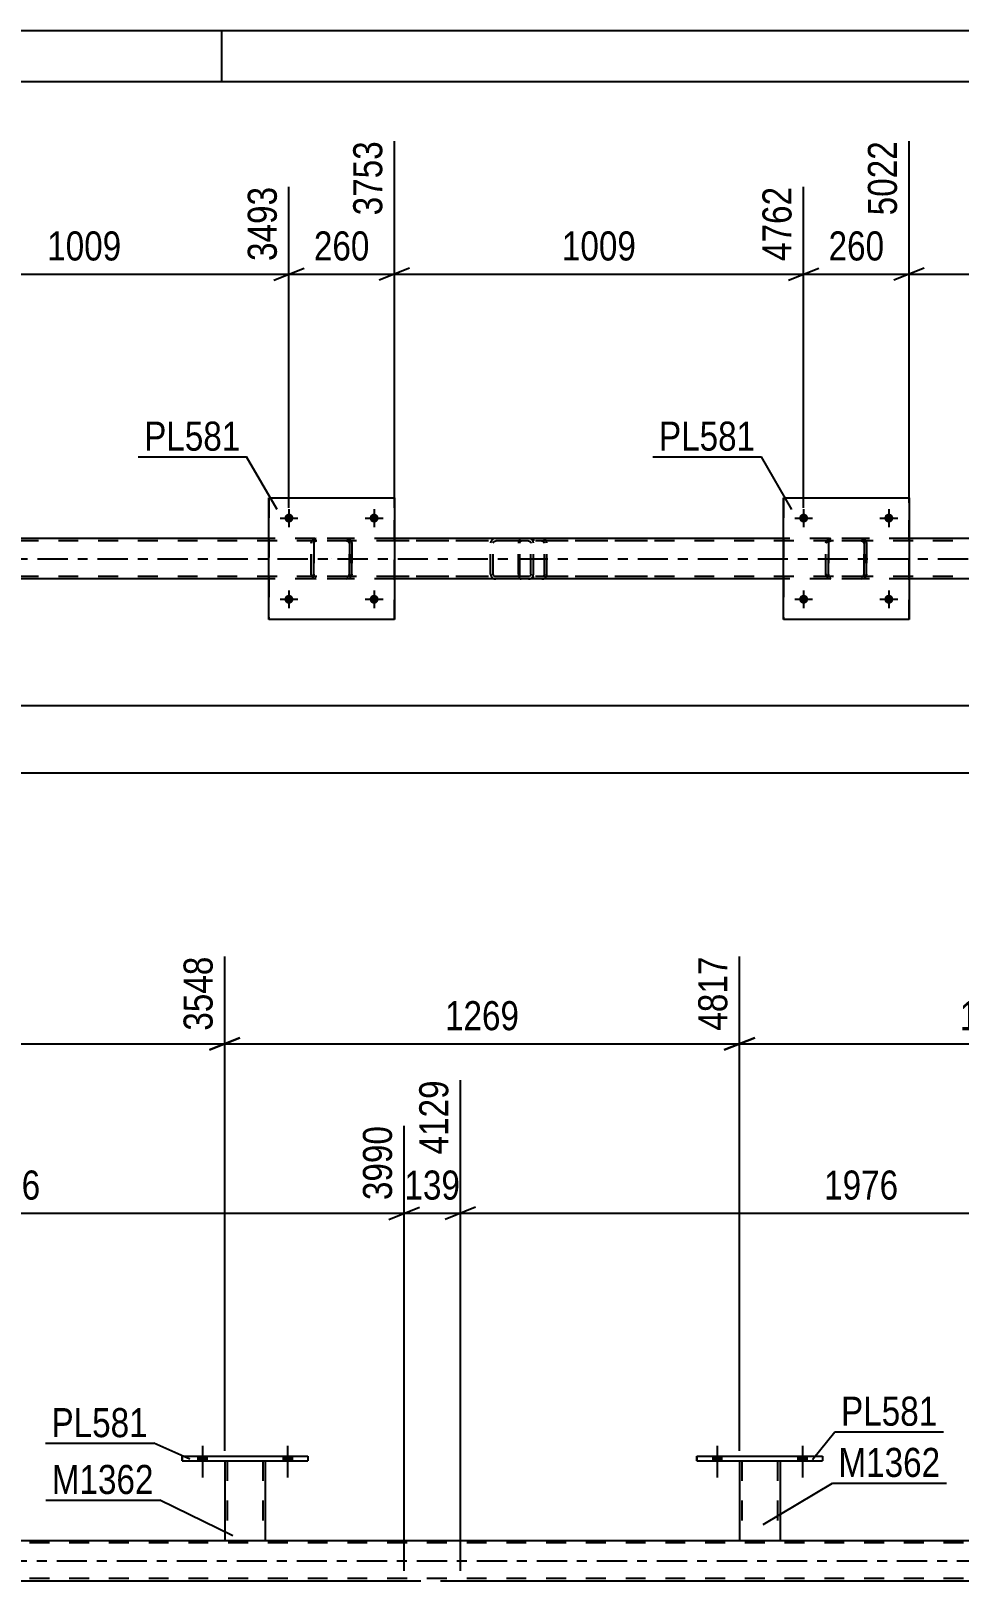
# Model space of a CAD drawing. Header units: millimetres. Extents: x 0 to 841, y 0 to 594.
# Drawn here: x 192.2 to 283.7, y 441.2 to 594 of the extents above; entities that cross this region are included whole.
import ezdxf

# ---------------------------------------------------------------- set-up
doc = ezdxf.new("R2010")
doc.units = ezdxf.units.MM
doc.linetypes.add('DXK_LINE_DOT2', pattern=[3.9198, 1.9599, -1.9599])
doc.linetypes.add('DXK_LINE_DOT3', pattern=[5.9187, 2.979, -0.9799, 0.9799, -0.9799])
doc.styles.add('Arial Narrow', font='ARIALN.TTF', dxfattribs={"height": 0.2})

# ---------------------------------------------------------------- blocks, each defined once
blk = doc.blocks.new('Unknown-122573297-1135')
at = {"color": 5, "linetype": 'Continuous'}
for p, q in [((841, 594), (0, 594)), ((211, 589), (211, 594)), ((836, 589), (5, 589))]:
    blk.add_line(p, q, dxfattribs=at)
blk = doc.blocks.new('Part-122573297-2924 - 2809')
at = {"color": 7, "linetype": 'DXK_LINE_DOT2'}
for p, q in [((220.11, 543.94), (220.3, 543.98)), ((220.3, 543.98), (220.11, 543.94)), ((223.34, 543.98), (220.3, 543.98)), ((223.34, 543.98), (223.52, 543.94)), ((223.52, 543.94), (223.34, 543.98)), ((219.82, 543.5), (219.85, 543.68)), ((219.85, 543.68), (219.82, 543.5)), ((219.82, 540.46), (219.82, 543.5)), ((219.82, 543.5), (219.82, 543.5)), ((219.82, 540.46), (219.82, 543.5)), ((220.06, 543.5), (220.08, 543.59)), ((220.07, 543.59), (220.06, 543.5)), ((220.06, 540.46), (220.06, 543.5)), ((220.06, 543.5), (220.06, 543.5)), ((220.06, 543.5), (220.06, 540.46)), ((220.13, 543.67), (220.07, 543.59)), ((220.08, 543.59), (220.13, 543.67)), ((220.11, 543.94), (220.11, 543.94)), ((220.13, 543.67), (220.21, 543.72)), ((220.2, 543.72), (220.13, 543.67)), ((220.3, 543.74), (220.2, 543.72)), ((220.21, 543.72), (220.3, 543.74)), ((223.34, 543.74), (220.3, 543.74)), ((223.34, 543.74), (223.43, 543.72)), ((223.43, 543.72), (223.34, 543.74)), ((223.43, 543.72), (223.43, 543.72)), ((223.43, 543.72), (223.51, 543.67)), ((223.51, 543.67), (223.43, 543.72)), ((223.51, 543.67), (223.56, 543.59)), ((223.56, 543.59), (223.51, 543.67)), ((223.56, 543.59), (223.58, 543.5)), ((223.58, 543.5), (223.56, 543.59)), ((223.58, 540.46), (223.58, 543.5)), ((223.58, 543.5), (223.58, 543.5)), ((223.58, 543.5), (223.58, 540.46)), ((223.78, 543.68), (223.82, 543.5)), ((223.82, 543.5), (223.78, 543.68)), ((223.82, 540.46), (223.82, 543.5)), ((223.82, 543.5), (223.82, 543.5)), ((223.82, 543.5), (223.82, 540.46)), ((219.82, 540.46), (219.82, 540.46)), ((219.85, 540.28), (219.82, 540.46)), ((219.82, 540.46), (219.85, 540.28)), ((220.06, 540.46), (220.06, 540.46)), ((220.08, 540.37), (220.06, 540.46)), ((220.06, 540.46), (220.07, 540.37)), ((220.07, 540.37), (220.13, 540.29)), ((220.13, 540.29), (220.08, 540.37)), ((220.11, 540.02), (220.11, 540.02)), ((220.3, 539.98), (220.11, 540.02)), ((220.11, 540.02), (220.3, 539.98)), ((220.21, 540.24), (220.13, 540.29)), ((220.13, 540.29), (220.2, 540.24)), ((220.2, 540.24), (220.3, 540.22)), ((220.3, 540.22), (220.21, 540.24)), ((223.34, 540.22), (220.3, 540.22)), ((223.34, 539.98), (220.3, 539.98)), ((223.43, 540.24), (223.34, 540.22)), ((223.34, 540.22), (223.43, 540.24)), ((223.52, 540.02), (223.34, 539.98)), ((223.34, 539.98), (223.52, 540.02)), ((223.51, 540.29), (223.43, 540.24)), ((223.43, 540.24), (223.51, 540.29)), ((223.43, 540.24), (223.43, 540.24)), ((223.56, 540.37), (223.51, 540.29)), ((223.51, 540.29), (223.56, 540.37)), ((223.58, 540.46), (223.56, 540.37)), ((223.56, 540.37), (223.58, 540.46)), ((223.58, 540.46), (223.58, 540.46)), ((223.82, 540.46), (223.78, 540.28)), ((223.78, 540.28), (223.82, 540.46)), ((223.82, 540.46), (223.82, 540.46))]:
    blk.add_line(p, q, dxfattribs=at)
at = {"color": 7, "linetype": 'DXK_LINE_DOT3'}
blk.add_line((221.82, 541.98), (221.81, 541.98), dxfattribs=at)
at = {"color": 7, "linetype": 'DXK_LINE_DOT2'}
for centre, start, end in [((220.3, 543.5), 112.5, 157.5), ((220.3, 543.5), 112.5, 157.5), ((223.34, 543.5), 22.5, 67.5), ((223.34, 543.5), 22.5, 67.5), ((220.3, 540.46), 202.5, 247.5), ((220.3, 540.46), 202.5, 247.5), ((223.34, 540.46), 292.5, 337.5), ((223.34, 540.46), 292.5, 337.5)]:
    blk.add_arc(centre, 0.48, start, end, dxfattribs=at)
blk = doc.blocks.new('Part-122573297-2923 - 2809')
at = {"color": 2, "linetype": 'Continuous'}
for p, q in [((215.62, 535.98), (215.62, 547.98)), ((215.62, 547.98), (215.62, 547.98)), ((215.62, 547.98), (228.02, 547.98)), ((228.02, 547.98), (228.02, 535.98)), ((215.62, 535.98), (215.62, 535.98)), ((228.02, 535.98), (215.62, 535.98))]:
    blk.add_line(p, q, dxfattribs=at)
at = {"color": 7, "linetype": 'DXK_LINE_DOT2'}
for p, q in [((215.62, 547.98), (215.62, 535.98)), ((215.62, 547.98), (215.62, 547.98)), ((228.02, 535.98), (228.02, 547.98)), ((215.62, 535.98), (215.62, 535.98))]:
    blk.add_line(p, q, dxfattribs=at)
blk = doc.blocks.new('Part-122573297-2859 - 2809')
at = {"color": 2, "linetype": 'Continuous'}
for p, q in [((215.62, 543.98), (177.25, 543.98)), ((266.38, 543.98), (228.02, 543.98)), ((317.14, 543.98), (278.78, 543.98)), ((215.62, 539.98), (177.25, 539.98)), ((266.38, 539.98), (228.02, 539.98)), ((317.14, 539.98), (278.78, 539.98))]:
    blk.add_line(p, q, dxfattribs=at)
at = {"color": 7, "linetype": 'DXK_LINE_DOT2'}
for p, q in [((228.02, 543.98), (215.62, 543.98)), ((278.78, 543.98), (266.38, 543.98)), ((757.38, 543.74), (104.05, 543.74)), ((757.38, 540.22), (104.05, 540.22)), ((228.02, 539.98), (215.62, 539.98)), ((278.78, 539.98), (266.38, 539.98))]:
    blk.add_line(p, q, dxfattribs=at)
at = {"color": 7, "linetype": 'DXK_LINE_DOT3'}
blk.add_line((104.05, 541.98), (757.38, 541.98), dxfattribs=at)
blk = doc.blocks.new('Bolt-122573297-2885 - 2809')
at = {"linetype": 'Continuous'}
for points in [[(217.18, 545.98), (217.19, 546.07), (217.22, 546.16), (217.26, 546.24), (217.32, 546.31), (217.4, 546.36), (217.48, 546.4), (217.57, 546.42), (217.66, 546.42), (217.75, 546.4), (217.84, 546.36), (217.91, 546.31), (217.97, 546.24), (218.02, 546.16), (218.05, 546.07), (218.06, 545.98), (218.05, 545.89), (218.02, 545.8), (217.97, 545.72), (217.91, 545.65), (217.84, 545.6), (217.75, 545.56), (217.66, 545.54), (217.57, 545.54), (217.48, 545.56), (217.4, 545.6), (217.32, 545.65), (217.26, 545.72), (217.22, 545.8), (217.19, 545.89)], [(225.58, 545.98), (225.59, 546.07), (225.62, 546.16), (225.66, 546.24), (225.72, 546.31), (225.8, 546.36), (225.88, 546.4), (225.97, 546.42), (226.06, 546.42), (226.15, 546.4), (226.24, 546.36), (226.31, 546.31), (226.37, 546.24), (226.42, 546.16), (226.45, 546.07), (226.46, 545.98), (226.45, 545.89), (226.42, 545.8), (226.37, 545.72), (226.31, 545.65), (226.24, 545.6), (226.15, 545.56), (226.06, 545.54), (225.97, 545.54), (225.88, 545.56), (225.8, 545.6), (225.72, 545.65), (225.66, 545.72), (225.62, 545.8), (225.59, 545.89)]]:
    blk.add_hatch(color=1, dxfattribs=at).paths.add_polyline_path(points)
at = {"color": 1, "linetype": 'Continuous'}
for p, q in [((216.74, 545.98), (218.5, 545.98)), ((217.62, 546.86), (217.62, 545.1)), ((225.14, 545.98), (226.9, 545.98)), ((226.02, 546.86), (226.02, 545.1))]:
    blk.add_line(p, q, dxfattribs=at)
blk = doc.blocks.new('Bolt-122573297-2886 - 2809')
at = {"linetype": 'Continuous'}
for points in [[(217.18, 537.98), (217.19, 538.07), (217.22, 538.16), (217.26, 538.24), (217.32, 538.31), (217.4, 538.36), (217.48, 538.4), (217.57, 538.42), (217.66, 538.42), (217.75, 538.4), (217.84, 538.36), (217.91, 538.31), (217.97, 538.24), (218.02, 538.16), (218.05, 538.07), (218.06, 537.98), (218.05, 537.89), (218.02, 537.8), (217.97, 537.72), (217.91, 537.65), (217.84, 537.6), (217.75, 537.56), (217.66, 537.54), (217.57, 537.54), (217.48, 537.56), (217.4, 537.6), (217.32, 537.65), (217.26, 537.72), (217.22, 537.8), (217.19, 537.89)], [(225.58, 537.98), (225.59, 538.07), (225.62, 538.16), (225.66, 538.24), (225.72, 538.31), (225.8, 538.36), (225.88, 538.4), (225.97, 538.42), (226.06, 538.42), (226.15, 538.4), (226.24, 538.36), (226.31, 538.31), (226.37, 538.24), (226.42, 538.16), (226.45, 538.07), (226.46, 537.98), (226.45, 537.89), (226.42, 537.8), (226.37, 537.72), (226.31, 537.65), (226.24, 537.6), (226.15, 537.56), (226.06, 537.54), (225.97, 537.54), (225.88, 537.56), (225.8, 537.6), (225.72, 537.65), (225.66, 537.72), (225.62, 537.8), (225.59, 537.89)]]:
    blk.add_hatch(color=1, dxfattribs=at).paths.add_polyline_path(points)
at = {"color": 1, "linetype": 'Continuous'}
for p, q in [((216.74, 537.98), (218.5, 537.98)), ((217.62, 538.86), (217.62, 537.1)), ((225.14, 537.98), (226.9, 537.98)), ((226.02, 538.86), (226.02, 537.1))]:
    blk.add_line(p, q, dxfattribs=at)
blk = doc.blocks.new('Bolt-122573297-2887 - 2809')
at = {"linetype": 'Continuous'}
for points in [[(267.94, 545.98), (267.95, 546.07), (267.98, 546.16), (268.02, 546.24), (268.09, 546.31), (268.16, 546.36), (268.24, 546.4), (268.33, 546.42), (268.43, 546.42), (268.52, 546.4), (268.6, 546.36), (268.68, 546.31), (268.74, 546.24), (268.78, 546.16), (268.81, 546.07), (268.82, 545.98), (268.81, 545.89), (268.78, 545.8), (268.74, 545.72), (268.68, 545.65), (268.6, 545.6), (268.52, 545.56), (268.43, 545.54), (268.33, 545.54), (268.24, 545.56), (268.16, 545.6), (268.09, 545.65), (268.02, 545.72), (267.98, 545.8), (267.95, 545.89)], [(276.34, 545.98), (276.35, 546.07), (276.38, 546.16), (276.42, 546.24), (276.49, 546.31), (276.56, 546.36), (276.64, 546.4), (276.73, 546.42), (276.83, 546.42), (276.92, 546.4), (277, 546.36), (277.08, 546.31), (277.14, 546.24), (277.18, 546.16), (277.21, 546.07), (277.22, 545.98), (277.21, 545.89), (277.18, 545.8), (277.14, 545.72), (277.08, 545.65), (277, 545.6), (276.92, 545.56), (276.83, 545.54), (276.73, 545.54), (276.64, 545.56), (276.56, 545.6), (276.49, 545.65), (276.42, 545.72), (276.38, 545.8), (276.35, 545.89)]]:
    blk.add_hatch(color=1, dxfattribs=at).paths.add_polyline_path(points)
at = {"color": 1, "linetype": 'Continuous'}
for p, q in [((267.5, 545.98), (269.26, 545.98)), ((268.38, 546.86), (268.38, 545.1)), ((275.9, 545.98), (277.66, 545.98)), ((276.78, 546.86), (276.78, 545.1))]:
    blk.add_line(p, q, dxfattribs=at)
blk = doc.blocks.new('Bolt-122573297-2888 - 2809')
at = {"linetype": 'Continuous'}
for points in [[(267.94, 537.98), (267.95, 538.07), (267.98, 538.16), (268.02, 538.24), (268.09, 538.31), (268.16, 538.36), (268.24, 538.4), (268.33, 538.42), (268.43, 538.42), (268.52, 538.4), (268.6, 538.36), (268.68, 538.31), (268.74, 538.24), (268.78, 538.16), (268.81, 538.07), (268.82, 537.98), (268.81, 537.89), (268.78, 537.8), (268.74, 537.72), (268.68, 537.65), (268.6, 537.6), (268.52, 537.56), (268.43, 537.54), (268.33, 537.54), (268.24, 537.56), (268.16, 537.6), (268.09, 537.65), (268.02, 537.72), (267.98, 537.8), (267.95, 537.89)], [(276.34, 537.98), (276.35, 538.07), (276.38, 538.16), (276.42, 538.24), (276.49, 538.31), (276.56, 538.36), (276.64, 538.4), (276.73, 538.42), (276.83, 538.42), (276.92, 538.4), (277, 538.36), (277.08, 538.31), (277.14, 538.24), (277.18, 538.16), (277.21, 538.07), (277.22, 537.98), (277.21, 537.89), (277.18, 537.8), (277.14, 537.72), (277.08, 537.65), (277, 537.6), (276.92, 537.56), (276.83, 537.54), (276.73, 537.54), (276.64, 537.56), (276.56, 537.6), (276.49, 537.65), (276.42, 537.72), (276.38, 537.8), (276.35, 537.89)]]:
    blk.add_hatch(color=1, dxfattribs=at).paths.add_polyline_path(points)
at = {"color": 1, "linetype": 'Continuous'}
for p, q in [((267.5, 537.98), (269.26, 537.98)), ((268.38, 538.86), (268.38, 537.1)), ((275.9, 537.98), (277.66, 537.98)), ((276.78, 538.86), (276.78, 537.1))]:
    blk.add_line(p, q, dxfattribs=at)
blk = doc.blocks.new('Part-122573297-2929 - 2809')
at = {"color": 2, "linetype": 'Continuous'}
for p, q in [((266.38, 535.98), (266.38, 547.98)), ((266.38, 547.98), (266.38, 547.98)), ((266.38, 547.98), (278.78, 547.98)), ((278.78, 547.98), (278.78, 535.98)), ((266.38, 535.98), (266.38, 535.98)), ((278.78, 535.98), (266.38, 535.98))]:
    blk.add_line(p, q, dxfattribs=at)
at = {"color": 7, "linetype": 'DXK_LINE_DOT2'}
for p, q in [((266.38, 547.98), (266.38, 535.98)), ((266.38, 547.98), (266.38, 547.98)), ((278.78, 535.98), (278.78, 547.98)), ((266.38, 535.98), (266.38, 535.98))]:
    blk.add_line(p, q, dxfattribs=at)
blk = doc.blocks.new('Part-122573297-2930 - 2809')
at = {"color": 7, "linetype": 'DXK_LINE_DOT2'}
for p, q in [((270.88, 543.94), (271.06, 543.98)), ((271.06, 543.98), (270.88, 543.94)), ((274.1, 543.98), (271.06, 543.98)), ((274.1, 543.98), (274.28, 543.94)), ((274.28, 543.94), (274.1, 543.98)), ((270.58, 543.5), (270.62, 543.68)), ((270.62, 543.68), (270.58, 543.5)), ((270.58, 540.46), (270.58, 543.5)), ((270.58, 543.5), (270.58, 543.5)), ((270.58, 540.46), (270.58, 543.5)), ((270.82, 543.5), (270.84, 543.59)), ((270.84, 543.59), (270.82, 543.5)), ((270.82, 540.46), (270.82, 543.5)), ((270.82, 543.5), (270.82, 543.5)), ((270.82, 543.5), (270.82, 540.46)), ((270.84, 543.59), (270.89, 543.67)), ((270.89, 543.67), (270.84, 543.59)), ((270.88, 543.94), (270.88, 543.94)), ((270.89, 543.67), (270.97, 543.72)), ((270.97, 543.72), (270.89, 543.67)), ((270.97, 543.72), (271.06, 543.74)), ((271.06, 543.74), (270.97, 543.72)), ((274.1, 543.74), (271.06, 543.74)), ((274.1, 543.74), (274.19, 543.72)), ((274.19, 543.72), (274.1, 543.74)), ((274.19, 543.72), (274.19, 543.72)), ((274.19, 543.72), (274.27, 543.67)), ((274.27, 543.67), (274.19, 543.72)), ((274.27, 543.67), (274.32, 543.59)), ((274.32, 543.59), (274.27, 543.67)), ((274.32, 543.59), (274.34, 543.5)), ((274.34, 543.5), (274.32, 543.59)), ((274.34, 540.46), (274.34, 543.5)), ((274.34, 543.5), (274.34, 543.5)), ((274.34, 543.5), (274.34, 540.46)), ((274.54, 543.68), (274.58, 543.5)), ((274.58, 543.5), (274.54, 543.68)), ((274.58, 540.46), (274.58, 543.5)), ((274.58, 543.5), (274.58, 543.5)), ((274.58, 543.5), (274.58, 540.46)), ((270.58, 540.46), (270.58, 540.46)), ((270.62, 540.28), (270.58, 540.46)), ((270.58, 540.46), (270.62, 540.28)), ((270.82, 540.46), (270.82, 540.46)), ((270.84, 540.37), (270.82, 540.46)), ((270.82, 540.46), (270.84, 540.37)), ((270.89, 540.29), (270.84, 540.37)), ((270.84, 540.37), (270.89, 540.29)), ((270.88, 540.02), (270.88, 540.02)), ((271.06, 539.98), (270.88, 540.02)), ((270.88, 540.02), (271.06, 539.98)), ((270.97, 540.24), (270.89, 540.29)), ((270.89, 540.29), (270.97, 540.24)), ((271.06, 540.22), (270.97, 540.24)), ((270.97, 540.24), (271.06, 540.22)), ((274.1, 540.22), (271.06, 540.22)), ((274.1, 539.98), (271.06, 539.98)), ((274.19, 540.24), (274.1, 540.22)), ((274.1, 540.22), (274.19, 540.24)), ((274.28, 540.02), (274.1, 539.98)), ((274.1, 539.98), (274.28, 540.02)), ((274.27, 540.29), (274.19, 540.24)), ((274.19, 540.24), (274.27, 540.29)), ((274.19, 540.24), (274.19, 540.24)), ((274.32, 540.37), (274.27, 540.29)), ((274.27, 540.29), (274.32, 540.37)), ((274.34, 540.46), (274.32, 540.37)), ((274.32, 540.37), (274.34, 540.46)), ((274.34, 540.46), (274.34, 540.46)), ((274.58, 540.46), (274.54, 540.28)), ((274.54, 540.28), (274.58, 540.46)), ((274.58, 540.46), (274.58, 540.46))]:
    blk.add_line(p, q, dxfattribs=at)
at = {"color": 7, "linetype": 'DXK_LINE_DOT3'}
blk.add_line((272.58, 541.98), (272.58, 541.98), dxfattribs=at)
at = {"color": 7, "linetype": 'DXK_LINE_DOT2'}
for centre, start, end in [((271.06, 543.5), 112.5, 157.5), ((271.06, 543.5), 112.5, 157.5), ((274.1, 543.5), 22.5, 67.5), ((274.1, 543.5), 22.5, 67.5), ((271.06, 540.46), 202.5, 247.5), ((271.06, 540.46), 202.5, 247.5), ((274.1, 540.46), 292.5, 337.5), ((274.1, 540.46), 292.5, 337.5)]:
    blk.add_arc(centre, 0.48, start, end, dxfattribs=at)
blk = doc.blocks.new('Part-122573297-3002 - 2809')
at = {"color": 7, "linetype": 'DXK_LINE_DOT2'}
for p, q in [((240.51, 543.98), (240.41, 543.94)), ((252.99, 543.98), (240.51, 543.98)), ((241.74, 543.98), (241.74, 543.74)), ((242.75, 543.94), (242.55, 543.98)), ((240.27, 543.68), (240.25, 543.5)), ((240.25, 540.46), (240.25, 543.5)), ((240.33, 543.83), (240.27, 543.68)), ((240.41, 543.94), (240.33, 543.83)), ((240.38, 543.5), (240.39, 543.59)), ((240.38, 540.46), (240.38, 543.5)), ((240.39, 543.59), (240.42, 543.67)), ((240.42, 543.67), (240.46, 543.72)), ((240.46, 543.72), (240.51, 543.74)), ((252.99, 543.74), (240.51, 543.74)), ((242.55, 543.74), (242.65, 543.72)), ((242.65, 543.72), (242.73, 543.67)), ((242.73, 543.67), (242.79, 543.59)), ((242.79, 543.59), (242.81, 543.5)), ((242.81, 540.46), (242.81, 543.5)), ((243.02, 543.67), (243.02, 543.68)), ((243.06, 543.5), (243.02, 543.67)), ((243.06, 540.46), (243.06, 543.5)), ((240.25, 540.46), (240.27, 540.27)), ((240.27, 540.27), (240.33, 540.12)), ((240.33, 540.12), (240.41, 540.01)), ((240.39, 540.36), (240.38, 540.46)), ((240.42, 540.29), (240.39, 540.36)), ((240.41, 540.01), (240.51, 539.98)), ((240.46, 540.23), (240.42, 540.29)), ((240.51, 540.22), (240.46, 540.23)), ((252.99, 540.22), (240.51, 540.22)), ((252.99, 539.98), (240.51, 539.98)), ((241.74, 539.98), (241.74, 540.22)), ((242.65, 540.23), (242.55, 540.22)), ((242.55, 539.98), (242.75, 540.01)), ((242.73, 540.29), (242.65, 540.23)), ((242.79, 540.36), (242.73, 540.29)), ((242.81, 540.46), (242.79, 540.36)), ((243.02, 540.27), (243.04, 540.36)), ((243.04, 540.36), (243.06, 540.46))]:
    blk.add_line(p, q, dxfattribs=at)
for centre, start, end in [((242.57, 543.48), 23.9465, 68.8966), ((242.57, 540.47), 291.1034, 336.0535)]:
    blk.add_arc(centre, 0.493, start, end, dxfattribs=at)
blk = doc.blocks.new('Part-122573297-3015 - 2809')
at = {"color": 7, "linetype": 'DXK_LINE_DOT2'}
for p, q in [((241.23, 543.98), (226.9, 543.98)), ((238.01, 543.98), (237.82, 543.94)), ((241.42, 543.94), (241.23, 543.98)), ((241.23, 543.74), (226.9, 543.74)), ((237.54, 543.67), (237.51, 543.5)), ((237.51, 540.46), (237.51, 543.5)), ((237.54, 543.68), (237.54, 543.67)), ((237.76, 543.5), (237.78, 543.59)), ((237.76, 540.46), (237.76, 543.5)), ((237.78, 543.59), (237.83, 543.67)), ((237.83, 543.67), (237.92, 543.72)), ((237.92, 543.72), (238.01, 543.74)), ((241.23, 543.74), (241.33, 543.72)), ((241.33, 543.72), (241.41, 543.67)), ((241.41, 543.67), (241.46, 543.59)), ((241.46, 543.59), (241.48, 543.5)), ((241.48, 540.46), (241.48, 543.5)), ((241.7, 543.67), (241.7, 543.68)), ((241.74, 543.5), (241.7, 543.67)), ((241.74, 540.46), (241.74, 543.5)), ((241.23, 540.22), (226.9, 540.22)), ((241.23, 539.98), (226.9, 539.98)), ((237.51, 540.46), (237.53, 540.36)), ((237.53, 540.36), (237.54, 540.27)), ((237.78, 540.36), (237.76, 540.46)), ((237.83, 540.29), (237.78, 540.36)), ((237.82, 540.01), (238.01, 539.98)), ((237.92, 540.23), (237.83, 540.29)), ((238.01, 540.22), (237.92, 540.23)), ((241.33, 540.23), (241.23, 540.22)), ((241.23, 539.98), (241.42, 540.01)), ((241.41, 540.29), (241.33, 540.23)), ((241.46, 540.36), (241.41, 540.29)), ((241.48, 540.46), (241.46, 540.36)), ((241.7, 540.27), (241.72, 540.36)), ((241.72, 540.36), (241.74, 540.46))]:
    blk.add_line(p, q, dxfattribs=at)
for centre, start, end in [((238, 543.48), 110.9283, 155.8648), ((241.25, 543.48), 24.1353, 69.0718), ((238, 540.47), 204.1353, 249.0718), ((241.25, 540.47), 290.9283, 335.8648)]:
    blk.add_arc(centre, 0.495, start, end, dxfattribs=at)
blk = doc.blocks.new('Part-122573297-3767 - 3751')
at = {"color": 2, "linetype": 'Continuous'}
for p, q in [((94.1, 445.2), (785.88, 445.2)), ((228.98, 441.2), (149.92, 441.2)), ((313.59, 441.2), (234.53, 441.2))]:
    blk.add_line(p, q, dxfattribs=at)
at = {"color": 7, "linetype": 'DXK_LINE_DOT2'}
for p, q in [((785.88, 444.96), (94.1, 444.96)), ((785.88, 441.44), (94.1, 441.44)), ((234.53, 441.2), (228.98, 441.2))]:
    blk.add_line(p, q, dxfattribs=at)
at = {"color": 7, "linetype": 'DXK_LINE_DOT3'}
blk.add_line((94.1, 443.2), (785.88, 443.2), dxfattribs=at)
blk = doc.blocks.new('Bolt-122573297-4129 - 3751')
at = {"linetype": 'Continuous'}
for points in [[(208.65, 453.04), (209.53, 453.04), (209.53, 453.52), (208.65, 453.52)], [(217.05, 453.04), (217.93, 453.04), (217.93, 453.52), (217.05, 453.52)]]:
    blk.add_hatch(color=1, dxfattribs=at).paths.add_polyline_path(points)
at = {"color": 1, "linetype": 'Continuous'}
for p, q in [((209.09, 454.52), (209.09, 451.4)), ((217.49, 454.52), (217.49, 451.4)), ((208.65, 453.52), (208.65, 453.04)), ((209.53, 453.52), (209.53, 453.04)), ((217.05, 453.52), (217.05, 453.04)), ((217.93, 453.52), (217.93, 453.04))]:
    blk.add_line(p, q, dxfattribs=at)
blk = doc.blocks.new('Bolt-122573297-4128 - 3751')
at = {"linetype": 'Continuous'}
for points in [[(208.65, 453.04), (209.53, 453.04), (209.53, 453.52), (208.65, 453.52)], [(217.05, 453.04), (217.93, 453.04), (217.93, 453.52), (217.05, 453.52)]]:
    blk.add_hatch(color=1, dxfattribs=at).paths.add_polyline_path(points)
at = {"color": 1, "linetype": 'Continuous'}
for p, q in [((209.09, 454.52), (209.09, 451.4)), ((217.49, 454.52), (217.49, 451.4)), ((208.65, 453.52), (208.65, 453.04)), ((209.53, 453.52), (209.53, 453.04)), ((217.05, 453.52), (217.05, 453.04)), ((217.93, 453.52), (217.93, 453.04))]:
    blk.add_line(p, q, dxfattribs=at)
blk = doc.blocks.new('Part-122573297-4023 - 3751')
at = {"color": 2, "linetype": 'Continuous'}
for p, q in [((207.09, 453.04), (207.09, 453.52)), ((207.09, 453.52), (207.09, 453.52)), ((207.09, 453.52), (219.49, 453.52)), ((207.09, 453.04), (207.09, 453.04)), ((207.09, 453.04), (219.49, 453.04)), ((219.49, 453.52), (219.49, 453.04))]:
    blk.add_line(p, q, dxfattribs=at)
at = {"color": 7, "linetype": 'DXK_LINE_DOT2'}
for p, q in [((207.09, 453.52), (207.09, 453.04)), ((207.09, 453.52), (207.09, 453.52)), ((207.09, 453.04), (207.09, 453.04)), ((219.49, 453.52), (219.49, 453.04))]:
    blk.add_line(p, q, dxfattribs=at)
blk = doc.blocks.new('Part-122573297-4028 - 3751')
at = {"color": 2, "linetype": 'Continuous'}
for p, q in [((211.29, 453.04), (211.29, 445.2)), ((215.29, 453.04), (215.29, 445.2)), ((211.29, 445.2), (215.25, 445.2)), ((215.29, 445.2), (215.25, 445.2))]:
    blk.add_line(p, q, dxfattribs=at)
at = {"color": 7, "linetype": 'DXK_LINE_DOT2'}
for p, q in [((211.29, 453.04), (215.29, 453.04)), ((211.29, 453.04), (211.29, 453.04)), ((211.29, 453.04), (211.29, 453.04)), ((211.53, 453.04), (211.53, 445.2)), ((215.05, 453.04), (215.05, 445.2)), ((215.29, 453.04), (215.29, 453.04)), ((215.29, 453.04), (215.29, 453.04)), ((215.03, 445.2), (215.05, 445.2))]:
    blk.add_line(p, q, dxfattribs=at)
blk = doc.blocks.new('Part-122573297-4033 - 3751')
at = {"color": 2, "linetype": 'Continuous'}
for p, q in [((257.85, 453.04), (257.85, 453.52)), ((257.85, 453.52), (257.85, 453.52)), ((257.85, 453.52), (270.25, 453.52)), ((257.85, 453.04), (257.85, 453.04)), ((257.85, 453.04), (270.25, 453.04)), ((270.25, 453.52), (270.25, 453.04))]:
    blk.add_line(p, q, dxfattribs=at)
at = {"color": 7, "linetype": 'DXK_LINE_DOT2'}
for p, q in [((257.85, 453.52), (257.85, 453.04)), ((257.85, 453.52), (257.85, 453.52)), ((257.85, 453.04), (257.85, 453.04)), ((270.25, 453.52), (270.25, 453.04))]:
    blk.add_line(p, q, dxfattribs=at)
blk = doc.blocks.new('Part-122573297-4112 - 3751')
at = {"color": 2, "linetype": 'Continuous'}
for p, q in [((262.05, 453.04), (262.05, 445.2)), ((266.05, 453.04), (266.05, 445.2)), ((262.05, 445.2), (266.01, 445.2)), ((266.05, 445.2), (266.01, 445.2))]:
    blk.add_line(p, q, dxfattribs=at)
at = {"color": 7, "linetype": 'DXK_LINE_DOT2'}
for p, q in [((262.05, 453.04), (266.05, 453.04)), ((262.05, 453.04), (262.05, 453.04)), ((262.05, 453.04), (262.05, 453.04)), ((262.29, 453.04), (262.29, 445.2)), ((265.81, 453.04), (265.81, 445.2)), ((266.05, 453.04), (266.05, 453.04)), ((266.05, 453.04), (266.05, 453.04)), ((265.79, 445.2), (265.81, 445.2))]:
    blk.add_line(p, q, dxfattribs=at)
blk = doc.blocks.new('Bolt-122573297-4131 - 3751')
at = {"linetype": 'Continuous'}
for points in [[(259.41, 453.04), (260.29, 453.04), (260.29, 453.52), (259.41, 453.52)], [(267.81, 453.04), (268.69, 453.04), (268.69, 453.52), (267.81, 453.52)]]:
    blk.add_hatch(color=1, dxfattribs=at).paths.add_polyline_path(points)
at = {"color": 1, "linetype": 'Continuous'}
for p, q in [((259.85, 454.52), (259.85, 451.4)), ((268.25, 454.52), (268.25, 451.4)), ((259.41, 453.52), (259.41, 453.04)), ((260.29, 453.52), (260.29, 453.04)), ((267.81, 453.52), (267.81, 453.04)), ((268.69, 453.52), (268.69, 453.04))]:
    blk.add_line(p, q, dxfattribs=at)
blk = doc.blocks.new('Bolt-122573297-4132 - 3751')
at = {"linetype": 'Continuous'}
for points in [[(259.41, 453.04), (260.29, 453.04), (260.29, 453.52), (259.41, 453.52)], [(267.81, 453.04), (268.69, 453.04), (268.69, 453.52), (267.81, 453.52)]]:
    blk.add_hatch(color=1, dxfattribs=at).paths.add_polyline_path(points)
at = {"color": 1, "linetype": 'Continuous'}
for p, q in [((259.85, 454.52), (259.85, 451.4)), ((268.25, 454.52), (268.25, 451.4)), ((259.41, 453.52), (259.41, 453.04)), ((260.29, 453.52), (260.29, 453.04)), ((267.81, 453.52), (267.81, 453.04)), ((268.69, 453.52), (268.69, 453.04))]:
    blk.add_line(p, q, dxfattribs=at)
blk = doc.blocks.new('StraightDimension-122573297-10392 - 2809')
at = {"color": 7, "linetype": 'Continuous'}
for p, q in [((228.02, 546.98), (228.02, 583.14)), ((268.38, 546.98), (268.38, 578.64)), ((229.52, 570.63), (226.52, 569.43)), ((228.02, 570.03), (268.38, 570.03)), ((266.88, 569.43), (269.88, 570.63))]:
    blk.add_line(p, q, dxfattribs=at)
at = {"color": 0, "linetype": 'Continuous'}
blk.add_wipeout([(267.78, 579.24), (263.58, 579.24), (263.58, 570.73), (267.78, 570.73)], dxfattribs=at)
at = {"color": 0}
blk.add_wipeout([(252.46, 570.78), (252.46, 574.98), (243.94, 574.98), (243.94, 570.78)], dxfattribs=at)
at = {"color": 3, "linetype": 'Continuous', "style": 'Arial Narrow'}
blk.add_text('4762', height=2.863, rotation=90.0002, dxfattribs=at).set_placement((267.18, 571.33))
at = {"color": 3, "style": 'Arial Narrow'}
blk.add_text('1009', height=2.863, dxfattribs=at).set_placement((244.54, 571.38))
blk = doc.blocks.new('StraightDimension-122573297-10391 - 2809')
at = {"color": 7, "linetype": 'Continuous'}
for p, q in [((278.78, 547.48), (278.78, 583.14)), ((268.38, 546.98), (268.38, 578.64)), ((266.88, 569.43), (269.88, 570.63)), ((268.38, 570.03), (278.78, 570.03)), ((280.28, 570.63), (277.28, 569.43))]:
    blk.add_line(p, q, dxfattribs=at)
at = {"color": 0}
blk.add_wipeout([(276.92, 570.78), (276.92, 574.98), (270.24, 574.98), (270.24, 570.78)], dxfattribs=at)
at = {"color": 3, "style": 'Arial Narrow'}
blk.add_text('260', height=2.863, dxfattribs=at).set_placement((270.84, 571.38))
at = {"color": 0, "linetype": 'Continuous'}
blk.add_wipeout([(278.18, 583.74), (273.98, 583.74), (273.98, 575.23), (278.18, 575.23)], dxfattribs=at)
at = {"color": 3, "linetype": 'Continuous', "style": 'Arial Narrow'}
blk.add_text('5022', height=2.863, rotation=90.0002, dxfattribs=at).set_placement((277.58, 575.83))
blk = doc.blocks.new('StraightDimension-122573297-3559 - 2809')
at = {"color": 7, "linetype": 'Continuous'}
blk.add_line((88.49, 520.86), (795.14, 520.86), dxfattribs=at)
blk = doc.blocks.new('StraightDimension-122573297-3718 - 2809')
at = {"color": 7, "linetype": 'Continuous'}
blk.add_line((89.13, 527.5), (794.5, 527.5), dxfattribs=at)
blk = doc.blocks.new('StraightDimension-122573297-10390 - 2809')
at = {"color": 7, "linetype": 'Continuous'}
for p, q in [((278.78, 547.48), (278.78, 583.14)), ((319.14, 546.98), (319.14, 578.64)), ((280.28, 570.63), (277.28, 569.43)), ((278.78, 570.03), (319.14, 570.03)), ((317.64, 569.43), (320.64, 570.63))]:
    blk.add_line(p, q, dxfattribs=at)
at = {"color": 0, "linetype": 'Continuous'}
blk.add_wipeout([(318.54, 579.24), (314.34, 579.24), (314.34, 570.73), (318.54, 570.73)], dxfattribs=at)
at = {"color": 0}
blk.add_wipeout([(303.22, 570.78), (303.22, 574.98), (294.7, 574.98), (294.7, 570.78)], dxfattribs=at)
at = {"color": 3, "linetype": 'Continuous', "style": 'Arial Narrow'}
blk.add_text('6031', height=2.863, rotation=90.0002, dxfattribs=at).set_placement((317.94, 571.33))
at = {"color": 3, "style": 'Arial Narrow'}
blk.add_text('1009', height=2.863, dxfattribs=at).set_placement((295.3, 571.38))
blk = doc.blocks.new('StraightDimension-122573297-10393 - 2809')
at = {"color": 7, "linetype": 'Continuous'}
for p, q in [((228.02, 546.98), (228.02, 583.14)), ((217.62, 546.98), (217.62, 578.64)), ((216.12, 569.43), (219.12, 570.63)), ((217.62, 570.03), (228.02, 570.03)), ((229.52, 570.63), (226.52, 569.43))]:
    blk.add_line(p, q, dxfattribs=at)
at = {"color": 0}
blk.add_wipeout([(226.16, 570.78), (226.16, 574.98), (219.48, 574.98), (219.48, 570.78)], dxfattribs=at)
at = {"color": 3, "style": 'Arial Narrow'}
blk.add_text('260', height=2.863, dxfattribs=at).set_placement((220.08, 571.38))
at = {"color": 0, "linetype": 'Continuous'}
blk.add_wipeout([(227.42, 583.74), (223.22, 583.74), (223.22, 575.23), (227.42, 575.23)], dxfattribs=at)
at = {"color": 3, "linetype": 'Continuous', "style": 'Arial Narrow'}
blk.add_text('3753', height=2.863, rotation=90.0002, dxfattribs=at).set_placement((226.82, 575.83))
blk = doc.blocks.new('StraightDimension-122573297-10394 - 2809')
at = {"color": 7, "linetype": 'Continuous'}
for p, q in [((177.25, 547.33), (177.25, 583.14)), ((217.62, 546.98), (217.62, 578.64)), ((178.75, 570.63), (175.75, 569.43)), ((177.25, 570.03), (217.62, 570.03)), ((216.12, 569.43), (219.12, 570.63))]:
    blk.add_line(p, q, dxfattribs=at)
at = {"color": 0, "linetype": 'Continuous'}
blk.add_wipeout([(217.02, 579.24), (212.82, 579.24), (212.82, 570.73), (217.02, 570.73)], dxfattribs=at)
at = {"color": 0}
blk.add_wipeout([(201.69, 570.78), (201.69, 574.98), (193.18, 574.98), (193.18, 570.78)], dxfattribs=at)
at = {"color": 3, "linetype": 'Continuous', "style": 'Arial Narrow'}
blk.add_text('3493', height=2.863, rotation=90.0002, dxfattribs=at).set_placement((216.42, 571.33))
at = {"color": 3, "style": 'Arial Narrow'}
blk.add_text('1009', height=2.863, dxfattribs=at).set_placement((193.78, 571.38))
blk = doc.blocks.new('StraightDimension-122573297-4972 - 3751')
at = {"color": 7, "linetype": 'Continuous'}
for p, q in [((234.53, 442.2), (234.53, 490.57)), ((228.98, 442.2), (228.98, 486.07)), ((227.48, 476.85), (230.48, 478.05)), ((228.98, 477.45), (234.53, 477.45)), ((236.03, 478.05), (233.03, 476.85))]:
    blk.add_line(p, q, dxfattribs=at)
at = {"color": 0}
blk.add_wipeout([(235.1, 478.2), (235.1, 482.4), (228.41, 482.4), (228.41, 478.2)], dxfattribs=at)
at = {"color": 3, "style": 'Arial Narrow'}
blk.add_text('139', height=2.863, dxfattribs=at).set_placement((229.01, 478.8))
at = {"color": 0, "linetype": 'Continuous'}
blk.add_wipeout([(233.93, 491.17), (229.73, 491.17), (229.73, 482.65), (233.93, 482.65)], dxfattribs=at)
at = {"color": 3, "linetype": 'Continuous', "style": 'Arial Narrow'}
blk.add_text('4129', height=2.863, rotation=90.0002, dxfattribs=at).set_placement((233.33, 483.25))
blk = doc.blocks.new('StraightDimension-122573297-4991 - 3751')
at = {"color": 7, "linetype": 'Continuous'}
for p, q in [((234.53, 442.2), (234.53, 490.57)), ((313.59, 442.2), (313.59, 486.07)), ((236.03, 478.05), (233.03, 476.85)), ((234.53, 477.45), (313.59, 477.45)), ((312.09, 476.85), (315.09, 478.05))]:
    blk.add_line(p, q, dxfattribs=at)
at = {"color": 0, "linetype": 'Continuous'}
blk.add_wipeout([(312.99, 486.67), (308.79, 486.67), (308.79, 478.15), (312.99, 478.15)], dxfattribs=at)
at = {"color": 0}
blk.add_wipeout([(278.31, 478.2), (278.31, 482.4), (269.8, 482.4), (269.8, 478.2)], dxfattribs=at)
at = {"color": 3, "linetype": 'Continuous', "style": 'Arial Narrow'}
blk.add_text('6105', height=2.863, rotation=90.0002, dxfattribs=at).set_placement((312.39, 478.75))
at = {"color": 3, "style": 'Arial Narrow'}
blk.add_text('1976', height=2.863, dxfattribs=at).set_placement((270.4, 478.8))
blk = doc.blocks.new('StraightDimension-122573297-4412 - 3751')
at = {"color": 7, "linetype": 'Continuous'}
for p, q in [((160.53, 454.04), (160.53, 502.76)), ((211.29, 454.04), (211.29, 502.76)), ((162.03, 494.75), (159.03, 493.55)), ((160.53, 494.15), (211.29, 494.15)), ((209.79, 493.55), (212.79, 494.75))]:
    blk.add_line(p, q, dxfattribs=at)
at = {"color": 0, "linetype": 'Continuous'}
blk.add_wipeout([(210.69, 503.36), (206.49, 503.36), (206.49, 494.85), (210.69, 494.85)], dxfattribs=at)
at = {"color": 0}
blk.add_wipeout([(190.16, 494.9), (190.16, 499.1), (181.65, 499.1), (181.65, 494.9)], dxfattribs=at)
at = {"color": 3, "linetype": 'Continuous', "style": 'Arial Narrow'}
blk.add_text('3548', height=2.863, rotation=90.0002, dxfattribs=at).set_placement((210.09, 495.45))
at = {"color": 3, "style": 'Arial Narrow'}
blk.add_text('1269', height=2.863, dxfattribs=at).set_placement((182.25, 495.5))
blk = doc.blocks.new('StraightDimension-122573297-4422 - 3751')
at = {"color": 7, "linetype": 'Continuous'}
for p, q in [((211.29, 454.04), (211.29, 502.76)), ((262.05, 454.04), (262.05, 502.76)), ((212.79, 494.75), (209.79, 493.55)), ((211.29, 494.15), (262.05, 494.15)), ((260.55, 493.55), (263.55, 494.75))]:
    blk.add_line(p, q, dxfattribs=at)
at = {"color": 0, "linetype": 'Continuous'}
blk.add_wipeout([(261.45, 503.36), (257.25, 503.36), (257.25, 494.85), (261.45, 494.85)], dxfattribs=at)
at = {"color": 0}
blk.add_wipeout([(240.93, 494.9), (240.93, 499.1), (232.41, 499.1), (232.41, 494.9)], dxfattribs=at)
at = {"color": 3, "linetype": 'Continuous', "style": 'Arial Narrow'}
blk.add_text('4817', height=2.863, rotation=90.0002, dxfattribs=at).set_placement((260.85, 495.45))
at = {"color": 3, "style": 'Arial Narrow'}
blk.add_text('1269', height=2.863, dxfattribs=at).set_placement((233.01, 495.5))
blk = doc.blocks.new('StraightDimension-122573297-4432 - 3751')
at = {"color": 7, "linetype": 'Continuous'}
for p, q in [((262.05, 454.04), (262.05, 502.76)), ((312.81, 454.04), (312.81, 502.76)), ((263.55, 494.75), (260.55, 493.55)), ((262.05, 494.15), (312.81, 494.15)), ((311.31, 493.55), (314.31, 494.75))]:
    blk.add_line(p, q, dxfattribs=at)
at = {"color": 0, "linetype": 'Continuous'}
blk.add_wipeout([(312.21, 503.36), (308.01, 503.36), (308.01, 494.85), (312.21, 494.85)], dxfattribs=at)
at = {"color": 0}
blk.add_wipeout([(291.69, 494.9), (291.69, 499.1), (283.17, 499.1), (283.17, 494.9)], dxfattribs=at)
at = {"color": 3, "linetype": 'Continuous', "style": 'Arial Narrow'}
blk.add_text('6086', height=2.863, rotation=90.0002, dxfattribs=at).set_placement((311.61, 495.45))
at = {"color": 3, "style": 'Arial Narrow'}
blk.add_text('1269', height=2.863, dxfattribs=at).set_placement((283.77, 495.5))
blk = doc.blocks.new('StraightDimension-122573297-4953 - 3751')
at = {"color": 7, "linetype": 'Continuous'}
for p, q in [((149.92, 442.2), (149.92, 490.57)), ((228.98, 442.2), (228.98, 486.07)), ((151.42, 478.05), (148.42, 476.85)), ((149.92, 477.45), (228.98, 477.45)), ((227.48, 476.85), (230.48, 478.05))]:
    blk.add_line(p, q, dxfattribs=at)
at = {"color": 0, "linetype": 'Continuous'}
blk.add_wipeout([(228.38, 486.67), (224.18, 486.67), (224.18, 478.15), (228.38, 478.15)], dxfattribs=at)
at = {"color": 0}
blk.add_wipeout([(193.71, 478.2), (193.71, 482.4), (185.19, 482.4), (185.19, 478.2)], dxfattribs=at)
at = {"color": 3, "linetype": 'Continuous', "style": 'Arial Narrow'}
blk.add_text('3990', height=2.863, rotation=90.0002, dxfattribs=at).set_placement((227.78, 478.75))
at = {"color": 3, "style": 'Arial Narrow'}
blk.add_text('1976', height=2.863, dxfattribs=at).set_placement((185.79, 478.8))
blk = doc.blocks.new('Mark-122573297-2919 - 2809')
at = {"color": 0}
blk.add_wipeout([(212.85, 552.63), (212.85, 555.63), (203.34, 555.63), (203.34, 552.63)], dxfattribs=at)
blk.add_wipeout([(212.85, 552.63), (212.85, 555.63), (203.34, 555.63), (203.34, 552.63)], dxfattribs=at)
at = {"color": 30, "linetype": 'Continuous'}
for p in [(202.74, 552.03), (216.45, 546.83)]:
    blk.add_line(p, (213.45, 552.03), dxfattribs=at)
at = {"color": 3, "style": 'Arial Narrow'}
blk.add_text('PL581', height=2.863, dxfattribs=at).set_placement((203.34, 552.63))
blk = doc.blocks.new('Mark-122573297-2925 - 2809')
at = {"color": 0}
blk.add_wipeout([(263.61, 552.63), (263.61, 555.63), (254.11, 555.63), (254.11, 552.63)], dxfattribs=at)
blk.add_wipeout([(263.61, 552.63), (263.61, 555.63), (254.11, 555.63), (254.11, 552.63)], dxfattribs=at)
at = {"color": 30, "linetype": 'Continuous'}
for p in [(253.51, 552.03), (267.21, 546.83)]:
    blk.add_line(p, (264.21, 552.03), dxfattribs=at)
at = {"color": 3, "style": 'Arial Narrow'}
blk.add_text('PL581', height=2.863, dxfattribs=at).set_placement((254.11, 552.63))
blk = doc.blocks.new('Mark-122573297-4019 - 3751')
at = {"color": 0}
blk.add_wipeout([(203.7, 455.38), (203.7, 458.38), (194.2, 458.38), (194.2, 455.38)], dxfattribs=at)
blk.add_wipeout([(203.7, 455.38), (203.7, 458.38), (194.2, 458.38), (194.2, 455.38)], dxfattribs=at)
at = {"color": 30, "linetype": 'Continuous'}
for p in [(193.6, 454.78), (207.84, 453.22)]:
    blk.add_line(p, (204.3, 454.78), dxfattribs=at)
at = {"color": 3, "style": 'Arial Narrow'}
blk.add_text('PL581', height=2.863, dxfattribs=at).set_placement((194.2, 455.38))
blk = doc.blocks.new('Mark-122573297-4024 - 3751')
at = {"color": 0}
blk.add_wipeout([(204.28, 449.78), (204.28, 452.78), (194.23, 452.78), (194.23, 449.78)], dxfattribs=at)
blk.add_wipeout([(204.28, 449.78), (204.28, 452.78), (194.23, 452.78), (194.23, 449.78)], dxfattribs=at)
at = {"color": 30, "linetype": 'Continuous'}
for p in [(193.63, 449.18), (212.1, 445.66)]:
    blk.add_line(p, (204.88, 449.18), dxfattribs=at)
at = {"color": 3, "style": 'Arial Narrow'}
blk.add_text('M1362', height=2.863, dxfattribs=at).set_placement((194.23, 449.78))
blk = doc.blocks.new('Mark-122573297-4029 - 3751')
at = {"color": 0}
blk.add_wipeout([(281.58, 456.51), (281.58, 459.51), (272.07, 459.51), (272.07, 456.51)], dxfattribs=at)
blk.add_wipeout([(281.58, 456.51), (281.58, 459.51), (272.07, 459.51), (272.07, 456.51)], dxfattribs=at)
at = {"color": 30, "linetype": 'Continuous'}
for p, q in [((269.24, 453.18), (271.47, 455.91)), ((271.47, 455.91), (282.18, 455.91))]:
    blk.add_line(p, q, dxfattribs=at)
at = {"color": 3, "style": 'Arial Narrow'}
blk.add_text('PL581', height=2.863, dxfattribs=at).set_placement((272.07, 456.51))
blk = doc.blocks.new('Mark-122573297-4108 - 3751')
at = {"color": 0}
blk.add_wipeout([(281.86, 451.46), (281.86, 454.46), (271.81, 454.46), (271.81, 451.46)], dxfattribs=at)
blk.add_wipeout([(281.86, 451.46), (281.86, 454.46), (271.81, 454.46), (271.81, 451.46)], dxfattribs=at)
at = {"color": 30, "linetype": 'Continuous'}
for p, q in [((264.4, 446.77), (271.21, 450.86)), ((271.21, 450.86), (282.46, 450.86))]:
    blk.add_line(p, q, dxfattribs=at)
at = {"color": 3, "style": 'Arial Narrow'}
blk.add_text('M1362', height=2.863, dxfattribs=at).set_placement((271.81, 451.46))

msp = doc.modelspace()

# ---------------------------------------------------------------- block references
for name in ['Unknown-122573297-1135', 'Part-122573297-2923 - 2809', 'Part-122573297-2929 - 2809', 'Part-122573297-2859 - 2809', 'Bolt-122573297-2885 - 2809', 'Bolt-122573297-2887 - 2809', 'Part-122573297-2924 - 2809', 'Part-122573297-3015 - 2809', 'Part-122573297-3002 - 2809', 'Part-122573297-2930 - 2809', 'Bolt-122573297-2886 - 2809', 'Bolt-122573297-2888 - 2809', 'Bolt-122573297-4129 - 3751', 'Bolt-122573297-4128 - 3751', 'Bolt-122573297-4131 - 3751', 'Bolt-122573297-4132 - 3751', 'Part-122573297-4023 - 3751', 'Part-122573297-4028 - 3751', 'Part-122573297-4033 - 3751', 'Part-122573297-4112 - 3751', 'Part-122573297-3767 - 3751']:
    msp.add_blockref(name, (0, 0))

# ---------------------------------------------------------------- next in the draw order: block references
for name in ['StraightDimension-122573297-10392 - 2809', 'StraightDimension-122573297-3559 - 2809', 'StraightDimension-122573297-4412 - 3751', 'StraightDimension-122573297-4972 - 3751']:
    msp.add_blockref(name, (0, 0))

# ---------------------------------------------------------------- next in the draw order: block references
for name in ['StraightDimension-122573297-10393 - 2809', 'StraightDimension-122573297-10391 - 2809', 'StraightDimension-122573297-3718 - 2809', 'StraightDimension-122573297-4991 - 3751']:
    msp.add_blockref(name, (0, 0))

# ---------------------------------------------------------------- next in the draw order: block references
for name in ['StraightDimension-122573297-10394 - 2809', 'StraightDimension-122573297-10390 - 2809', 'Mark-122573297-2925 - 2809', 'StraightDimension-122573297-4422 - 3751']:
    msp.add_blockref(name, (0, 0))

# ---------------------------------------------------------------- next in the draw order: block references
for name in ['Mark-122573297-2919 - 2809', 'StraightDimension-122573297-4432 - 3751', 'StraightDimension-122573297-4953 - 3751']:
    msp.add_blockref(name, (0, 0))

# ---------------------------------------------------------------- next in the draw order: block references
for name in ['Mark-122573297-4029 - 3751', 'Mark-122573297-4019 - 3751']:
    msp.add_blockref(name, (0, 0))

# ---------------------------------------------------------------- next in the draw order: block references
for name in ['Mark-122573297-4108 - 3751', 'Mark-122573297-4024 - 3751']:
    msp.add_blockref(name, (0, 0))

doc.saveas('drawing.dxf')
